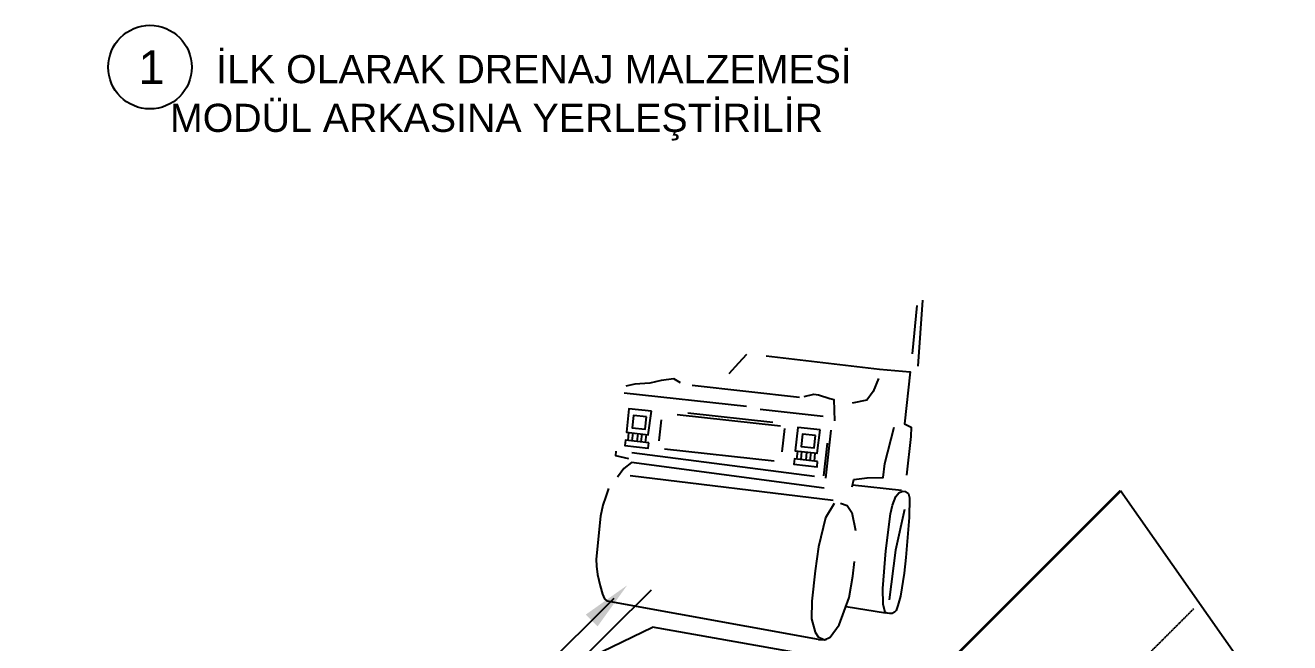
# Model space of a CAD drawing. Header units: millimetres. Extents: x -2888 to 18917, y -816 to 5133.
# Drawn here: x 17264 to 18053, y 3400 to 3785 of the extents above; entities that cross this region are included whole.
import ezdxf
from ezdxf.enums import TextEntityAlignment as Align

# ---------------------------------------------------------------- set-up
doc = ezdxf.new("R2010")
doc.units = ezdxf.units.MM
doc.linetypes.add('NASCOSTA', pattern=[0.375, 0.25, -0.125])
doc.layers.add('ENK_PLAN', color=7, linetype='Continuous', lineweight=0)
doc.layers.add('GRI_R_254', color=254, linetype='Continuous')
doc.layers.add('PROFILI', color=1, linetype='Continuous')
doc.styles.add('ARIAL', font='arial.ttf', dxfattribs={"width": 0.8})
doc.styles.get("Standard").update_dxf_attribs({"font": 'arial.ttf'})

msp = doc.modelspace()

# ---------------------------------------------------------------- linework, layer by layer
at = {"color": 2}
msp.add_line((17574.6148, 3121.3736, -4082152320.988), (17947.7949, 3494.5537, -4082152320.988), dxfattribs=at)
at = {"color": 3}
msp.add_line((18023.472, 3386.4755, -4082152320.988), (17947.7949, 3494.5537, -4082152320.988), dxfattribs=at)
at = {"linetype": 'NASCOSTA'}
msp.add_line((17623.7261, 3051.2354, -4082152320.988), (17993.5905, 3421.0998, -4082152320.988), dxfattribs=at)
msp.add_line((18034.535, 3342.5784, -4082152320.988), (17655.7693, 3409.365, -4082152320.988))
at = {"color": 2, "const_width": 1.6492, "elevation": -4082152320.988, "flags": 128}
msp.add_lwpolyline([(17574.6148, 3121.3736), (17947.7949, 3494.5537)], dxfattribs=at)
at = {"color": 3, "const_width": 0.9895, "elevation": -4082152320.988, "flags": 128}
msp.add_lwpolyline([(18052.8038, 3305.8871), (18023.472, 3386.4755), (17947.7949, 3494.5537)], dxfattribs=at)
at = {"color": 1}
msp.add_circle((17342.1693, 3758.7443, -4082152320.988), 26.0898, dxfattribs=at)
at = {"layer": 'GRI_R_254', "color": 7}
for p, q in [((17541.6238, 3320.2426, -4082152320.988), (17655.033, 3432.7301, -4082152320.988)), ((17631.4903, 3427.2003, -4082152320.988), (17518.0811, 3314.7128, -4082152320.988))]:
    msp.add_line(p, q, dxfattribs=at)
at = {"layer": 'GRI_R_254', "elevation": -4082152320.988}
msp.add_lwpolyline([(17264.3625, 3005.9288), (17264.3625, 3043.637), (17301.0682, 3080.0788), (17319.8687, 3093.5048), (17352.9934, 3109.6161), (17378.9559, 3124.8323), (17394.1754, 3148.1041), (17400.4422, 3176.7463), (17406.709, 3197.3329), (17420.138, 3217.9195), (17442.5195, 3240.2963), (17469.8323, 3256.1295), (17503.3972, 3268.0435), (17534.7313, 3280.5744), (17566.0655, 3297.5808), (17580.3897, 3313.692), (17587.5517, 3345.9145), (17599.1901, 3370.9765), (17624.2574, 3394.2483), (17655.7693, 3409.365)], dxfattribs=at)
at = {"layer": 'GRI_R_254', "color": 7}
msp.add_solid([(17614.0891, 3417.2699, -913125835.9103), (17621.4182, 3409.8808, -913125835.9103), (17639.9211, 3435.5626, -913125835.9103)], dxfattribs=at)
at = {"layer": 'PROFILI', "color": 3, "elevation": -4082152320.988}
for points in [[(17824.2404, 3613.4301), (17821.2831, 3572.2801)], [(17726.6221, 3578.576), (17797.4489, 3570.2887), (17816.4361, 3568.6896), (17812.8586, 3536.1896), (17817.0678, 3534.2535), (17816.9125, 3528.3791), (17814.2428, 3504.1254)], [(17673.1903, 3561.8739), (17669.0346, 3564.2951), (17661.0533, 3563.2099), (17653.9895, 3561.5327), (17644.6052, 3561.0928), (17639.0513, 3559.7403)], [(17747.3622, 3552.7274), (17680.3657, 3560.1021)], [(17714.3059, 3547.038), (17638.0853, 3555.4281)], [(17750.3818, 3553.3769), (17756.4212, 3554.6759), (17759.3341, 3554.3552), (17766.4562, 3552.0984), (17768.8301, 3551.3461), (17769.3304, 3538.0354)], [(17730.7218, 3537.1425), (17677.8027, 3542.9677)], [(17762.2618, 3540.7773), (17722.9378, 3545.1059)], [(17661.1082, 3538.7043), (17659.6674, 3525.6148)], [(17735.5122, 3534.6977), (17671.1367, 3541.784)], [(17762.6265, 3503.9158), (17764.8691, 3524.2889)], [(17762.7431, 3496.0477), (17642.6641, 3512.2113), (17637.8142, 3508.3266), (17633.775, 3502.8798)], [(17756.8423, 3503.4131), (17642.8193, 3518.0857)]]:
    msp.add_lwpolyline(points, dxfattribs=at)
at = {"layer": 'PROFILI', "color": 2, "elevation": -4082152320.988}
for points in [[(17820.7232, 3610.0468), (17817.7192, 3579.8992)], [(17640.8104, 3530.8282), (17640.2606, 3525.8335)], [(17643.396, 3530.5436), (17642.8462, 3525.5489)], [(17646.4987, 3530.202), (17645.9489, 3525.2073)], [(17649.0843, 3529.9174), (17648.5345, 3524.9227)], [(17651.67, 3529.6328), (17651.1202, 3524.6381)], [(17746.1963, 3519.2276), (17745.6465, 3514.233)], [(17748.7819, 3518.943), (17748.2321, 3513.9483)], [(17751.8846, 3518.6015), (17751.3348, 3513.6068)], [(17754.4702, 3518.3169), (17753.9204, 3513.3222)], [(17757.0559, 3518.0322), (17756.5061, 3513.0376)], [(17768.3445, 3488.4233), (17641.794, 3503.8265)], [(17769.1209, 3486.4627), (17763.718, 3477.6407), (17759.224, 3459.5846), (17757.1208, 3444.4913), (17755.0384, 3425.5734), (17755.0074, 3414.5502)], [(17773.0886, 3486.7032), (17777.0743, 3485.3799), (17780.1242, 3480.9162), (17782.4365, 3469.7521)]]:
    msp.add_lwpolyline(points, dxfattribs=at)
at = {"layer": 'PROFILI', "elevation": -4082152320.988}
for points in [[(17714.4316, 3579.427), (17709.4215, 3574.087), (17703.2803, 3567.3988)], [(17796.8082, 3564.4678), (17793.4731, 3556.4888), (17789.4339, 3551.0419), (17780.3749, 3549.0934)], [(17780.2433, 3496.9699), (17781.4151, 3501.5272), (17789.5776, 3502.6371), (17799.6534, 3502.8669), (17800.5999, 3511.4658), (17806.4583, 3534.2524)], [(17653.361, 3524.3914), (17638.8815, 3525.9853), (17638.5213, 3522.7129), (17653.0008, 3521.1191), (17653.361, 3524.3914)], [(17628.3254, 3495.8963), (17626.5016, 3490.8272), (17624.6549, 3485.5498), (17623.273, 3478.7458), (17620.524, 3451.8559), (17620.6679, 3447.4134), (17621.3684, 3442.2773), (17623.1132, 3435.129), (17624.439, 3429.924), (17625.8085, 3427.033), (17627.4329, 3425.5697)], [(17811.1596, 3494.7264), (17780.5269, 3498.0726)], [(17812.9374, 3482.9054), (17807.4324, 3457.5156), (17803.4806, 3426.5392)], [(17755.0074, 3414.5502), (17757.295, 3406.3217), (17759.0346, 3403.3816), (17762.9623, 3401.5749), (17766.584, 3403.2377), (17772.2376, 3410.8615), (17778.3207, 3427.9873), (17780.6416, 3441.1862), (17781.7266, 3450.3941)], [(17759.3686, 3401.7505), (17627.4329, 3425.5697)], [(17800.9917, 3418.2027), (17776.4693, 3422.0722)], [(17759.3686, 3401.7505), (17764.0802, 3401.4307)]]:
    msp.add_lwpolyline(points, dxfattribs=at)
at = {"layer": 'PROFILI', "color": 3, "elevation": -4082152320.988}
for points in [[(17655.0052, 3544.0826), (17641.0428, 3545.6196), (17639.4313, 3530.98), (17653.049, 3529.481)], [(17760.3911, 3532.4821), (17746.4287, 3534.019), (17744.8172, 3519.3794), (17758.4349, 3517.8805)]]:
    msp.add_lwpolyline(points, close=True, dxfattribs=at)
at = {"layer": 'PROFILI', "color": 2, "elevation": -4082152320.988}
for points in [[(17652.0025, 3540.5782), (17643.9008, 3541.47), (17643.0477, 3533.7196), (17651.1493, 3532.8278)], [(17757.3884, 3528.9776), (17749.2867, 3529.8694), (17748.4336, 3522.1191), (17756.5352, 3521.2273)]]:
    msp.add_lwpolyline(points, close=True, dxfattribs=at)
at = {"layer": 'PROFILI', "color": 4, "elevation": -4082152320.988}
for points in [[(17737.9841, 3533.3797), (17736.3726, 3518.7401)], [(17763.9227, 3502.3002), (17767.2332, 3532.3748)], [(17640.9357, 3514.3654), (17632.7893, 3516.244), (17633.1097, 3519.1545)], [(17731.5531, 3512.9952), (17663.2925, 3520.5091)]]:
    msp.add_lwpolyline(points, dxfattribs=at)
at = {"layer": 'PROFILI', "color": 1, "elevation": -4082152320.988}
msp.add_lwpolyline([(17758.7469, 3512.7909), (17744.2674, 3514.3848), (17743.9072, 3511.1124), (17758.3867, 3509.5185), (17758.7469, 3512.7909)], dxfattribs=at)
at = {"layer": 'PROFILI', "elevation": -4082152320.988}
msp.add_lwpolyline([(17800.8708, 3418.5652), (17799.6559, 3423.7687), (17799.4141, 3433.4361), (17801.2276, 3457.0006), (17804.2502, 3480.2024), (17805.4592, 3485.5195), (17807.5145, 3490.9575), (17809.449, 3493.2535), (17811.7461, 3494.2202), (17813.4387, 3494.0994), (17815.494, 3492.6493), (17815.9776, 3490.1116), (17815.8567, 3477.9064), (17813.8014, 3452.771), (17812.8342, 3443.1036), (17810.4162, 3428.7233), (17808.8444, 3422.9228), (17807.7563, 3419.9017), (17806.7891, 3418.8141), (17805.2174, 3417.9682), (17803.7666, 3417.8474), (17802.0739, 3418.2099)], close=True, dxfattribs=at)

# ---------------------------------------------------------------- texts
at = {"color": 0}
msp.add_text('1', height=20.8847, dxfattribs=at).set_placement((17343.1424, 3758.7443, -4082152320.988), align=Align.MIDDLE)
at = {"layer": 'ENK_PLAN', "color": 7, "style": 'ARIAL'}
for s, p in [('İLK OLARAK DRENAJ MALZEMESİ', (17383.4624, 3748.7288, -913125835.9103)), ('MODÜL ARKASINA YERLEŞTİRİLİR', (17354.6282, 3718.3407, -913125835.9103))]:
    msp.add_text(s, height=17.557586, dxfattribs=at).set_placement(p)

doc.saveas('drawing.dxf')
